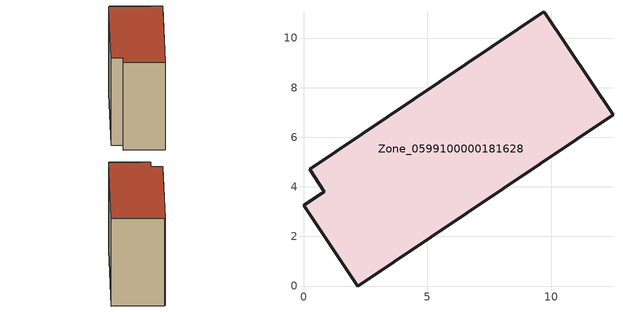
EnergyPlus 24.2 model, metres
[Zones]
Zone_0599100000181628
 floor ground (C_G): 0,3.25 0.84,3.8 0.25,4.71 9.68,11.05 9.72,11.02 12.48,6.9 2.19,0 z0
 wall outside (C_F): 0.84,3.8 0,3.25 2.19,0 12.48,6.9 9.72,11.02 9.68,11.05 0.25,4.71 0.84,3.8 z0:8.96
 roof outside (C_R): 9.72,11.02 9.68,11.05 0.25,4.71 0.84,3.8 0,3.25 2.19,0 12.48,6.9 z8.96
[BUILDING]
Pand.0599100000181628: North Axis=0; Terrain=City; Loads Convergence Tolerance Value=0.04; Temperature Convergence Tolerance Value=0.4; Solar Distribution=FullExterior; Maximum Number of Warmup Days=25; Minimum Number of Warmup Days=1
[Site:Location]
Rotterdam.The.Hague.AP_ZH_NLD Design_Conditions: Latitude=51.96; Longitude=4.45; Time Zone=1; Elevation=-4.5
[SITE:GROUNDTEMPERATURE:BUILDINGSURFACE]
18, 18, 18, 18, 18, 18, 18, 18, 18, 18, 18, 18
[MATERIAL] Thermal Absorptance=0.9; Solar Absorptance=0.7; Visible Absorptance=0.7
Name | Roughness | Thickness | Conductivity | Density | Specific Heat
G.TC.1946 | MediumSmooth | 0.15 | 1 | 540 | 1210
F.TC.1946 | Rough | 0.3 | 0.857143 | 1920 | 840
R.TC.1946 | MediumRough | 0.2 | 0.909091 | 1500 | 1000
[CONSTRUCTION]
C_G: G.TC.1946
C_F: F.TC.1946
C_R: R.TC.1946
[ZONE]
Zone_0599100000181628: Type=1; Multiplier=1; Ceiling Height=Autocalculate; Volume=Autocalculate; Floor Area=autocalculate; Part of Total Floor Area=Yes
[ZONEINFILTRATION:DESIGNFLOWRATE]
Infil_Zone_0599100000181628: Zone or ZoneList or Space or SpaceList=Zone_0599100000181628; Schedule=AlwaysOn; Design Flow Rate Calculation Method=Flow/Area; Flow Rate per Floor Area=0.003; Constant Term Coefficient=1; Temperature Term Coefficient=0; Velocity Term Coefficient=0; Velocity Squared Term Coefficient=0
[HVACTEMPLATE:ZONE:IDEALLOADSAIRSYSTEM]
Zone_0599100000181628: Maximum Heating Supply Air Temperature=50; Minimum Cooling Supply Air Temperature=13; Maximum Heating Supply Air Humidity Ratio=0.0156; Minimum Cooling Supply Air Humidity Ratio=0.0077; Heating Limit=NoLimit; Cooling Limit=NoLimit; Dehumidification Control Type=ConstantSensibleHeatRatio; Cooling Sensible Heat Ratio=0.7; Dehumidification Setpoint=60; Humidification Control Type=None; Humidification Setpoint=30; Outdoor Air Method=None; Outdoor Air Flow Rate per Person=0.00944; Outdoor Air Flow Rate per Zone Floor Area=0; Outdoor Air Flow Rate per Zone=0; Demand Controlled Ventilation Type=None; Outdoor Air Economizer Type=NoEconomizer; Heat Recovery Type=None; Sensible Heat Recovery Effectiveness=0.7; Latent Heat Recovery Effectiveness=0.65
[ZONECONTROL:THERMOSTAT]
ThermostatControl_Zone_0599100000181628: Zone or ZoneList=Zone_0599100000181628; Control Type Schedule=DualSetpointControlType; Control 1=Thermostat_Zone_0599100000181628; Temperature Difference Between Cutout And Setpoint=0
[THERMOSTATSETPOINT:DUALSETPOINT]
Thermostat_Zone_0599100000181628: Heating Setpoint Temperature Schedule=HeatingSetpoint_Zone_0599100000181628; Cooling Setpoint Temperature Schedule=CoolingSetpoint_Zone_0599100000181628
[SCHEDULE:COMPACT]
HeatingSetpoint_Zone_0599100000181628: Through: 12/31, For: AllDays, Until: 24:00, 21
CoolingSetpoint_Zone_0599100000181628: Through: 12/31, For: AllDays, Until: 24:00, 24
DualSetpointControlType: Through: 12/31, For: AllDays, Until: 24:00, 4
AlwaysOn: Through: 12/31, For: AllDays, Until: 24:00, 1
